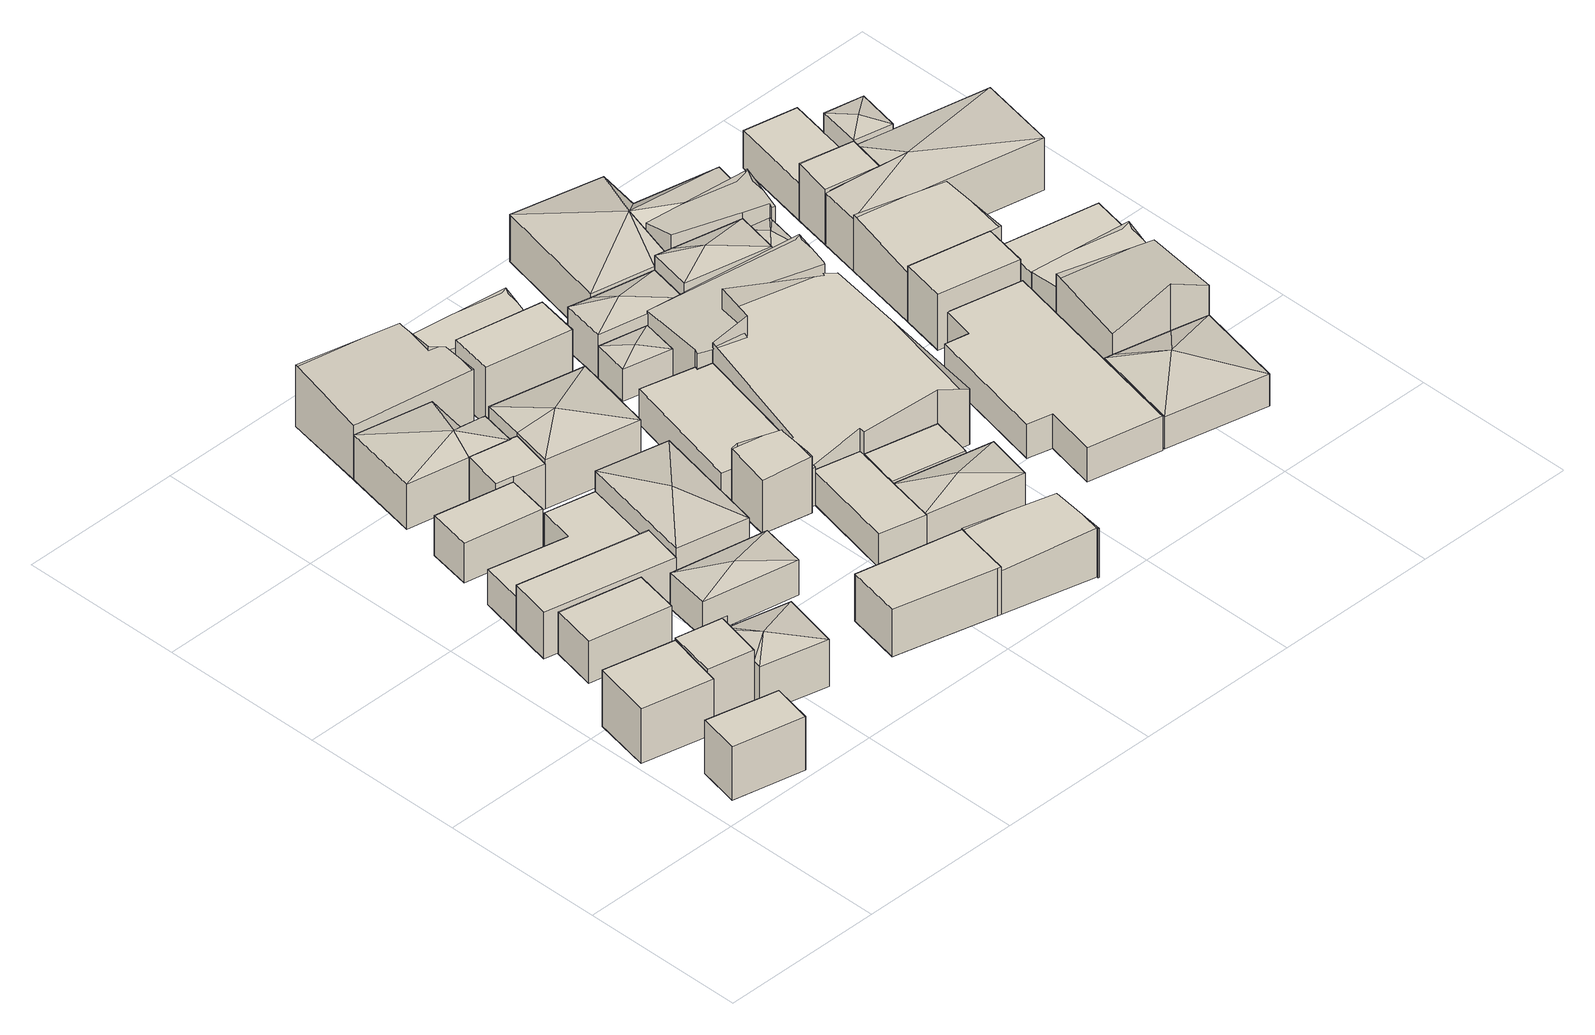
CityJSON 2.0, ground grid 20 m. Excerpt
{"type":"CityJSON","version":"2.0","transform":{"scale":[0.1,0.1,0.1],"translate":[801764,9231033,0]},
"CityObjects":{
"building1":{"type":"Building","attributes":{"Building Type":"Residential","Roof Shape":"flat","Roof Material":"Concrete Glazed Tile","Roof Material Code":1,"Roof Direction":"northwest","Building Height":6.96,"Roof Slope":8.8,"Footprint Area":45.42,"Solar PV Capacity Low":5.69,"Solar PV Capacity High":7.47,"Solar Annual Energy Low":8201,"Solar Annual Energy High":10808,"Suitable PV Area":33.95},"geometry":[{"type":"MultiSurface","lod":"2.2","boundaries":[[[0,1,2,3]],[[3,2,4,5]],[[2,1,6,4]],[[1,0,7,6]],[[0,3,5,7]],[[5,4,6,7]]]}]},
"building2":{"type":"Building","attributes":{"Building Type":"Residential","Roof Shape":"shed","Roof Material":"Concrete Glazed Tile","Roof Material Code":1,"Roof Direction":"northwest","Building Height":7.16,"Roof Slope":16.8,"Footprint Area":63.4,"Solar PV Capacity Low":7.94,"Solar PV Capacity High":10.43,"Solar Annual Energy Low":11447,"Solar Annual Energy High":15086,"Suitable PV Area":47.39},"geometry":[{"type":"MultiSurface","lod":"2.2","boundaries":[[[8,9,10,11,12]],[[12,11,13,14]],[[11,10,15,13]],[[10,9,16,15]],[[9,8,17,16]],[[8,12,14,17]],[[14,13,15,16,17]]]}]},
"building3":{"type":"Building","attributes":{"Building Type":"Residential","Roof Shape":"flat","Roof Material":"Concrete Glazed Tile","Roof Material Code":1,"Roof Direction":"northwest","Building Height":7.67,"Roof Slope":12.8,"Footprint Area":34.46,"Solar PV Capacity Low":4.31,"Solar PV Capacity High":5.67,"Solar Annual Energy Low":6222,"Solar Annual Energy High":8199,"Suitable PV Area":25.76},"geometry":[{"type":"MultiSurface","lod":"2.2","boundaries":[[[9,8,18,19,20]],[[20,19,21,22]],[[19,18,23,21]],[[18,8,24,23]],[[8,9,25,24]],[[9,20,22,25]],[[22,21,23,24,25]]]}]},
"building4":{"type":"Building","attributes":{"Building Type":"Residential","Roof Shape":"flat","Roof Material":"Concrete Glazed Tile","Roof Material Code":1,"Roof Direction":"northwest","Building Height":5.49,"Roof Slope":13.4,"Footprint Area":56.86,"Solar PV Capacity Low":7.12,"Solar PV Capacity High":9.35,"Solar Annual Energy Low":10267,"Solar Annual Energy High":13530,"Suitable PV Area":42.51},"geometry":[{"type":"MultiSurface","lod":"2.2","boundaries":[[[26,27,28,29]],[[29,28,30,31]],[[28,27,32,30]],[[27,26,33,32]],[[26,29,31,33]],[[31,30,32,33]]]}]},
"building5":{"type":"Building","attributes":{"Building Type":"Residential","Roof Shape":"hip","Roof Material":"Concrete Glazed Tile","Roof Material Code":1,"Roof Direction":"northwest","Building Height":6.15,"Roof Slope":27.5,"Footprint Area":59.02,"Solar PV Capacity Low":7.39,"Solar PV Capacity High":9.71,"Solar Annual Energy Low":10656,"Solar Annual Energy High":14043,"Suitable PV Area":44.12},"geometry":[{"type":"MultiSurface","lod":"2.2","boundaries":[[[20,19,18,34,35,36]],[[36,35,37,38]],[[35,34,39,37]],[[34,18,40,39]],[[18,19,41,40]],[[19,20,42,41]],[[20,36,38,42]],[[38,37,43]],[[37,39,43]],[[39,40,43]],[[40,41,43]],[[41,42,43]],[[42,38,43]]]}]},
"building6":{"type":"Building","attributes":{"Building Type":"Residential","Roof Shape":"shed","Roof Material":"Concrete Glazed Tile","Roof Material Code":1,"Roof Direction":"northwest","Building Height":6.06,"Roof Slope":10.2,"Footprint Area":81.77,"Solar PV Capacity Low":10.24,"Solar PV Capacity High":13.45,"Solar Annual Energy Low":14762,"Solar Annual Energy High":19456,"Suitable PV Area":61.12},"geometry":[{"type":"MultiSurface","lod":"2.2","boundaries":[[[44,45,46,47]],[[47,46,48,49]],[[46,45,50,48]],[[45,44,51,50]],[[44,47,49,51]],[[49,48,50,51]]]}]},
"building7":{"type":"Building","attributes":{"Building Type":"Residential","Roof Shape":"flat","Roof Material":"Concrete Glazed Tile","Roof Material Code":1,"Roof Direction":"northwest","Building Height":4.63,"Roof Slope":13.7,"Footprint Area":113.47,"Solar PV Capacity Low":14.21,"Solar PV Capacity High":18.66,"Solar Annual Energy Low":20487,"Solar Annual Energy High":27000,"Suitable PV Area":84.82},"geometry":[{"type":"MultiSurface","lod":"2.2","boundaries":[[[52,53,44,47,54,55]],[[55,54,56,57]],[[54,47,58,56]],[[47,44,59,58]],[[44,53,60,59]],[[53,52,61,60]],[[52,55,57,61]],[[57,56,58,59,60,61]]]}]},
"building8":{"type":"Building","attributes":{"Building Type":"Residential","Roof Shape":"flat","Roof Material":"Concrete Glazed Tile","Roof Material Code":1,"Roof Direction":"northwest","Building Height":5.16,"Roof Slope":12.6,"Footprint Area":52.18,"Solar PV Capacity Low":6.53,"Solar PV Capacity High":8.58,"Solar Annual Energy Low":9421,"Solar Annual Energy High":12417,"Suitable PV Area":39.01},"geometry":[{"type":"MultiSurface","lod":"2.2","boundaries":[[[62,63,64,65,66,67]],[[67,66,68,69]],[[66,65,70,68]],[[65,64,71,70]],[[64,63,72,71]],[[63,62,73,72]],[[62,67,69,73]],[[69,68,70,71,72,73]]]}]},
"building9":{"type":"Building","attributes":{"Building Type":"Residential","Roof Shape":"hip","Roof Material":"Clay Tile Shingle","Roof Material Code":3,"Roof Direction":"northwest","Building Height":4.59,"Roof Slope":29.2,"Footprint Area":68.06,"Solar PV Capacity Low":8.52,"Solar PV Capacity High":11.19,"Solar Annual Energy Low":12288,"Solar Annual Energy High":16195,"Suitable PV Area":50.88},"geometry":[{"type":"MultiSurface","lod":"2.2","boundaries":[[[74,75,76,77]],[[77,76,78,79]],[[76,75,80,78]],[[75,74,81,80]],[[74,77,79,81]],[[79,78,82]],[[78,80,82]],[[80,81,82]],[[81,79,82]]]}]},
"building10":{"type":"Building","attributes":{"Building Type":"Residential","Roof Shape":"hip","Roof Material":"Concrete Glazed Tile","Roof Material Code":1,"Roof Direction":"northwest","Building Height":5.87,"Roof Slope":20.8,"Footprint Area":105.74,"Solar PV Capacity Low":13.24,"Solar PV Capacity High":17.39,"Solar Annual Energy Low":19091,"Solar Annual Energy High":25161,"Suitable PV Area":79.04},"geometry":[{"type":"MultiSurface","lod":"2.2","boundaries":[[[83,84,85,86,87,88,89,90]],[[90,89,91,92]],[[89,88,93,91]],[[88,87,94,93]],[[87,86,95,94]],[[86,85,96,95]],[[85,84,97,96]],[[84,83,98,97]],[[83,90,92,98]],[[92,91,99]],[[91,93,99]],[[93,94,99]],[[94,95,99]],[[95,96,99]],[[96,97,99]],[[97,98,99]],[[98,92,99]]]}]},
"building11":{"type":"Building","attributes":{"Building Type":"Residential","Roof Shape":"shed","Roof Material":"Concrete Glazed Tile","Roof Material Code":1,"Roof Direction":"northwest","Building Height":5.91,"Roof Slope":10.2,"Footprint Area":29.85,"Solar PV Capacity Low":3.74,"Solar PV Capacity High":4.91,"Solar Annual Energy Low":5389,"Solar Annual Energy High":7102,"Suitable PV Area":22.31},"geometry":[{"type":"MultiSurface","lod":"2.2","boundaries":[[[88,89,87,62,67,66,100,101]],[[101,100,102,103]],[[100,66,104,102]],[[66,67,105,104]],[[67,62,106,105]],[[62,87,107,106]],[[87,89,108,107]],[[89,88,109,108]],[[88,101,103,109]],[[103,102,104,105,106,107,108,109]]]}]},
"building12":{"type":"Building","attributes":{"Building Type":"Residential","Roof Shape":"hip","Roof Material":"Concrete Glazed Tile","Roof Material Code":1,"Roof Direction":"northwest","Building Height":7.27,"Roof Slope":28.1,"Footprint Area":132.68,"Solar PV Capacity Low":16.61,"Solar PV Capacity High":21.82,"Solar Annual Energy Low":23955,"Solar Annual Energy High":31571,"Suitable PV Area":99.18},"geometry":[{"type":"MultiSurface","lod":"2.2","boundaries":[[[54,46,110,111]],[[111,110,112,113]],[[110,46,114,112]],[[46,54,115,114]],[[54,111,113,115]],[[113,112,116]],[[112,114,116]],[[114,115,116]],[[115,113,116]]]}]},
"building13":{"type":"Building","attributes":{"Building Type":"Residential","Roof Shape":"flat","Roof Material":"Concrete Glazed Tile","Roof Material Code":1,"Roof Direction":"northwest","Building Height":6.22,"Roof Slope":7,"Footprint Area":91.55,"Solar PV Capacity Low":11.46,"Solar PV Capacity High":15.05,"Solar Annual Energy Low":16528,"Solar Annual Energy High":21782,"Suitable PV Area":68.43},"geometry":[{"type":"MultiSurface","lod":"2.2","boundaries":[[[117,118,119,120,121]],[[121,120,122,123]],[[120,119,124,122]],[[119,118,125,124]],[[118,117,126,125]],[[117,121,123,126]],[[123,122,124,125,126]]]}]},
"building14":{"type":"Building","attributes":{"Building Type":"Residential","Roof Shape":"gable","Roof Material":"Concrete Glazed Tile","Roof Material Code":1,"Roof Direction":"northwest","Building Height":7.08,"Roof Slope":33.6,"Footprint Area":143.39,"Solar PV Capacity Low":17.95,"Solar PV Capacity High":23.58,"Solar Annual Energy Low":25889,"Solar Annual Energy High":34119,"Suitable PV Area":107.19},"geometry":[{"type":"MultiSurface","lod":"2.2","boundaries":[[[127,128,129,130,131,132,85]],[[85,132,133,134]],[[132,131,135,133]],[[131,130,136,135]],[[130,129,137,136]],[[129,128,138,137]],[[128,127,139,138]],[[127,85,134,139]],[[134,133,135,136,137,138,139]]]}]},
"building15":{"type":"Building","attributes":{"Building Type":"Residential","Roof Shape":"hip","Roof Material":"Concrete Glazed Tile","Roof Material Code":1,"Roof Direction":"northwest","Building Height":6.44,"Roof Slope":28.4,"Footprint Area":120.77,"Solar PV Capacity Low":15.12,"Solar PV Capacity High":19.86,"Solar Annual Energy Low":21804,"Solar Annual Energy High":28736,"Suitable PV Area":90.27},"geometry":[{"type":"MultiSurface","lod":"2.2","boundaries":[[[140,101,100,141,142]],[[142,141,143,144]],[[141,100,145,143]],[[100,101,146,145]],[[101,140,147,146]],[[140,142,144,147]],[[144,143,148]],[[143,145,148]],[[145,146,148]],[[146,147,148]],[[147,144,148]]]}]},
"building16":{"type":"Building","attributes":{"Building Type":"Residential","Roof Shape":"gable","Roof Material":"Concrete Glazed Tile","Roof Material Code":1,"Roof Direction":"northwest","Building Height":7,"Roof Slope":25.2,"Footprint Area":34.15,"Solar PV Capacity Low":4.28,"Solar PV Capacity High":5.62,"Solar Annual Energy Low":6166,"Solar Annual Energy High":8126,"Suitable PV Area":25.53},"geometry":[{"type":"MultiSurface","lod":"2.2","boundaries":[[[149,150,151,152,153,154,155]],[[155,154,156,157]],[[154,153,158,156]],[[153,152,159,158]],[[152,151,160,159]],[[151,150,161,160]],[[150,149,162,161]],[[149,155,157,162]],[[157,156,158,159,160,161,162]]]}]},
"building17":{"type":"Building","attributes":{"Building Type":"Residential","Roof Shape":"flat","Roof Material":"Concrete Glazed Tile","Roof Material Code":1,"Roof Direction":"northwest","Building Height":4.43,"Roof Slope":9.8,"Footprint Area":69.49,"Solar PV Capacity Low":8.7,"Solar PV Capacity High":11.43,"Solar Annual Energy Low":12546,"Solar Annual Energy High":16535,"Suitable PV Area":51.94},"geometry":[{"type":"MultiSurface","lod":"2.2","boundaries":[[[163,164,165,166,167,168,169,170,171]],[[171,170,172,173]],[[170,169,174,172]],[[169,168,175,174]],[[168,167,176,175]],[[167,166,177,176]],[[166,165,178,177]],[[165,164,179,178]],[[164,163,180,179]],[[163,171,173,180]],[[173,172,174,175,176,177,178,179,180]]]}]},
"building18":{"type":"Building","attributes":{"Building Type":"Residential","Roof Shape":"gable","Roof Material":"Clay Tile Shingle","Roof Material Code":3,"Roof Direction":"northwest","Building Height":5.69,"Roof Slope":29.8,"Footprint Area":85.54,"Solar PV Capacity Low":10.71,"Solar PV Capacity High":14.07,"Solar Annual Energy Low":15445,"Solar Annual Energy High":20355,"Suitable PV Area":63.94},"geometry":[{"type":"MultiSurface","lod":"2.2","boundaries":[[[120,119,181,182,183,184]],[[184,183,185,186]],[[183,182,187,185]],[[182,181,188,187]],[[181,119,189,188]],[[119,120,190,189]],[[120,184,186,190]],[[186,185,187,188,189,190]]]}]},
"building19":{"type":"Building","attributes":{"Building Type":"Residential","Roof Shape":"flat","Roof Material":"Concrete Glazed Tile","Roof Material Code":1,"Roof Direction":"northwest","Building Height":7.57,"Roof Slope":7.7,"Footprint Area":57.68,"Solar PV Capacity Low":7.22,"Solar PV Capacity High":9.49,"Solar Annual Energy Low":10415,"Solar Annual Energy High":13725,"Suitable PV Area":43.12},"geometry":[{"type":"MultiSurface","lod":"2.2","boundaries":[[[191,192,193,194]],[[194,193,195,196]],[[193,192,197,195]],[[192,191,198,197]],[[191,194,196,198]],[[196,195,197,198]]]}]},
"building20":{"type":"Building","attributes":{"Building Type":"Residential","Roof Shape":"gable","Roof Material":"Concrete Glazed Tile","Roof Material Code":1,"Roof Direction":"northwest","Building Height":5.76,"Roof Slope":25.2,"Footprint Area":59.57,"Solar PV Capacity Low":7.46,"Solar PV Capacity High":9.8,"Solar Annual Energy Low":10756,"Solar Annual Energy High":14175,"Suitable PV Area":44.53},"geometry":[{"type":"MultiSurface","lod":"2.2","boundaries":[[[130,129,128,191,199,200]],[[200,199,201,202]],[[199,191,203,201]],[[191,128,204,203]],[[128,129,205,204]],[[129,130,206,205]],[[130,200,202,206]],[[202,201,203,204,205,206]]]}]},
"building21":{"type":"Building","attributes":{"Building Type":"Residential","Roof Shape":"flat","Roof Material":"Concrete Glazed Tile","Roof Material Code":1,"Roof Direction":"northwest","Building Height":4.6,"Roof Slope":14.2,"Footprint Area":135.29,"Solar PV Capacity Low":16.94,"Solar PV Capacity High":22.25,"Solar Annual Energy Low":24425,"Solar Annual Energy High":32191,"Suitable PV Area":101.13},"geometry":[{"type":"MultiSurface","lod":"2.2","boundaries":[[[207,208,209,210,211,149,155,154,212,213]],[[213,212,214,215]],[[212,154,216,214]],[[154,155,217,216]],[[155,149,218,217]],[[149,211,219,218]],[[211,210,220,219]],[[210,209,221,220]],[[209,208,222,221]],[[208,207,223,222]],[[207,213,215,223]],[[215,214,216,217,218,219,220,221,222,223]]]}]},
"building22":{"type":"Building","attributes":{"Building Type":"Residential","Roof Shape":"hip","Roof Material":"Concrete Glazed Tile","Roof Material Code":1,"Roof Direction":"northwest","Building Height":4.2,"Roof Slope":26.1,"Footprint Area":74.07,"Solar PV Capacity Low":9.27,"Solar PV Capacity High":12.18,"Solar Annual Energy Low":13373,"Solar Annual Energy High":17624,"Suitable PV Area":55.37},"geometry":[{"type":"MultiSurface","lod":"2.2","boundaries":[[[224,225,226,227]],[[227,226,228,229]],[[226,225,230,228]],[[225,224,231,230]],[[224,227,229,231]],[[229,228,232]],[[228,230,232]],[[230,231,232]],[[231,229,232]]]}]},
"building23":{"type":"Building","attributes":{"Building Type":"Residential","Roof Shape":"flat","Roof Material":"Concrete Glazed Tile","Roof Material Code":1,"Roof Direction":"northwest","Building Height":4.49,"Roof Slope":12.8,"Footprint Area":46.52,"Solar PV Capacity Low":5.82,"Solar PV Capacity High":7.65,"Solar Annual Energy Low":8398,"Solar Annual Energy High":11068,"Suitable PV Area":34.77},"geometry":[{"type":"MultiSurface","lod":"2.2","boundaries":[[[164,163,233,234,235,236]],[[236,235,237,238]],[[235,234,239,237]],[[234,233,240,239]],[[233,163,241,240]],[[163,164,242,241]],[[164,236,238,242]],[[237,239,240,241,242,238]]]}]},
"building24":{"type":"Building","attributes":{"Building Type":"Residential","Roof Shape":"hip","Roof Material":"Concrete Glazed Tile","Roof Material Code":1,"Roof Direction":"northwest","Building Height":4.19,"Roof Slope":21.7,"Footprint Area":27.86,"Solar PV Capacity Low":3.49,"Solar PV Capacity High":4.58,"Solar Annual Energy Low":5029,"Solar Annual Energy High":6628,"Suitable PV Area":20.82},"geometry":[{"type":"MultiSurface","lod":"2.2","boundaries":[[[243,244,245,246]],[[246,245,247,248]],[[245,244,249,247]],[[244,243,250,249]],[[243,246,248,250]],[[248,247,251]],[[247,249,251]],[[249,250,251]],[[250,248,251]]]}]},
"building25":{"type":"Building","attributes":{"Building Type":"Residential","Roof Shape":"hip","Roof Material":"Clay Tile Shingle","Roof Material Code":3,"Roof Direction":"northwest","Building Height":5.68,"Roof Slope":27.4,"Footprint Area":56.48,"Solar PV Capacity Low":7.07,"Solar PV Capacity High":9.29,"Solar Annual Energy Low":10197,"Solar Annual Energy High":13439,"Suitable PV Area":42.22},"geometry":[{"type":"MultiSurface","lod":"2.2","boundaries":[[[252,253,243,254,255]],[[255,254,256,257]],[[254,243,258,256]],[[243,253,259,258]],[[253,252,260,259]],[[252,255,257,260]],[[257,256,261]],[[256,258,261]],[[258,259,261]],[[259,260,261]],[[260,257,261]]]}]},
"building26":{"type":"Building","attributes":{"Building Type":"Residential","Roof Shape":"gable","Roof Material":"Concrete Glazed Tile","Roof Material Code":1,"Roof Direction":"northwest","Building Height":4.67,"Roof Slope":25.6,"Footprint Area":442.22,"Solar PV Capacity Low":55.37,"Solar PV Capacity High":72.72,"Solar Annual Energy Low":79839,"Solar Annual Energy High":105222,"Suitable PV Area":330.56},"geometry":[{"type":"MultiSurface","lod":"2.2","boundaries":[[[164,236,262,263,264,265,266,267,207,213,212,154,153,169,168,167,166]],[[166,167,268,269]],[[167,168,270,268]],[[168,169,271,270]],[[169,153,272,271]],[[153,154,273,272]],[[154,212,274,273]],[[212,213,275,274]],[[213,207,276,275]],[[207,267,277,276]],[[267,266,278,277]],[[266,265,279,278]],[[265,264,280,279]],[[264,263,281,280]],[[263,262,282,281]],[[262,236,283,282]],[[236,164,284,283]],[[164,166,269,284]],[[269,268,270,271,272,273,274,275,276,277,278,279,280,281,282,283,284]]]}]},
"building27":{"type":"Building","attributes":{"Building Type":"Residential","Roof Shape":"gable","Roof Material":"Concrete Glazed Tile","Roof Material Code":1,"Roof Direction":"northwest","Building Height":6.09,"Roof Slope":25,"Footprint Area":112.68,"Solar PV Capacity Low":14.11,"Solar PV Capacity High":18.53,"Solar Annual Energy Low":20344,"Solar Annual Energy High":26812,"Suitable PV Area":84.23},"geometry":[{"type":"MultiSurface","lod":"2.2","boundaries":[[[266,265,264,285,246,209,208,207,267]],[[267,207,286,287]],[[207,208,288,286]],[[208,209,289,288]],[[209,246,290,289]],[[246,285,291,290]],[[285,264,292,291]],[[264,265,293,292]],[[265,266,294,293]],[[266,267,287,294]],[[287,286,288,289,290,291,292,293,294]]]}]},
"building28":{"type":"Building","attributes":{"Building Type":"Residential","Roof Shape":"hip","Roof Material":"Concrete Glazed Tile","Roof Material Code":1,"Roof Direction":"northwest","Building Height":7.57,"Roof Slope":28.9,"Footprint Area":57.63,"Solar PV Capacity Low":7.22,"Solar PV Capacity High":9.48,"Solar Annual Energy Low":10405,"Solar Annual Energy High":13712,"Suitable PV Area":43.08},"geometry":[{"type":"MultiSurface","lod":"2.2","boundaries":[[[295,255,254,296,297]],[[297,296,298,299]],[[296,254,300,298]],[[254,255,301,300]],[[255,295,302,301]],[[295,297,299,302]],[[299,298,303]],[[298,300,303]],[[300,301,303]],[[301,302,303]],[[302,299,303]]]}]},
"building29":{"type":"Building","attributes":{"Building Type":"Residential","Roof Shape":"hip","Roof Material":"Concrete Glazed Tile","Roof Material Code":1,"Roof Direction":"northwest","Building Height":6.24,"Roof Slope":23.9,"Footprint Area":213.76,"Solar PV Capacity Low":26.76,"Solar PV Capacity High":35.15,"Solar Annual Energy Low":38593,"Solar Annual Energy High":50862,"Suitable PV Area":159.79},"geometry":[{"type":"MultiSurface","lod":"2.2","boundaries":[[[252,255,295,304,305,306,307,308,309]],[[309,308,310,311]],[[308,307,312,310]],[[307,306,313,312]],[[306,305,314,313]],[[305,304,315,314]],[[304,295,316,315]],[[295,255,317,316]],[[255,252,318,317]],[[252,309,311,318]],[[311,310,319]],[[310,312,319]],[[312,313,319]],[[313,314,319]],[[314,315,319]],[[315,316,319]],[[316,317,319]],[[317,318,319]],[[318,311,319]]]}]},
"building30":{"type":"Building","attributes":{"Building Type":"Residential","Roof Shape":"flat","Roof Material":"Concrete Glazed Tile","Roof Material Code":1,"Roof Direction":"northwest","Building Height":4.53,"Roof Slope":7.7,"Footprint Area":284.89,"Solar PV Capacity Low":35.67,"Solar PV Capacity High":46.85,"Solar Annual Energy Low":51434,"Solar Annual Energy High":67786,"Suitable PV Area":212.95},"geometry":[{"type":"MultiSurface","lod":"2.2","boundaries":[[[320,321,322,323,324,325,326,327]],[[327,326,328,329]],[[326,325,330,328]],[[325,324,331,330]],[[324,323,332,331]],[[323,322,333,332]],[[322,321,334,333]],[[321,320,335,334]],[[320,327,329,335]],[[329,328,330,331,332,333,334,335]]]}]},
"building31":{"type":"Building","attributes":{"Building Type":"Residential","Roof Shape":"gable","Roof Material":"Concrete Glazed Tile","Roof Material Code":1,"Roof Direction":"northwest","Building Height":7.73,"Roof Slope":32.1,"Footprint Area":58.8,"Solar PV Capacity Low":7.36,"Solar PV Capacity High":9.67,"Solar Annual Energy Low":10615,"Solar Annual Energy High":13990,"Suitable PV Area":43.95},"geometry":[{"type":"MultiSurface","lod":"2.2","boundaries":[[[305,304,295,297,336,337,338,339]],[[339,338,340,341]],[[338,337,342,340]],[[337,336,343,342]],[[336,297,344,343]],[[297,295,345,344]],[[295,304,346,345]],[[304,305,347,346]],[[305,339,341,347]],[[341,340,342,343,344,345,346,347]]]}]},
"building32":{"type":"Building","attributes":{"Building Type":"Residential","Roof Shape":"hip","Roof Material":"Concrete Glazed Tile","Roof Material Code":1,"Roof Direction":"northwest","Building Height":6.21,"Roof Slope":24.8,"Footprint Area":17.85,"Solar PV Capacity Low":2.23,"Solar PV Capacity High":2.93,"Solar Annual Energy Low":3222,"Solar Annual Energy High":4246,"Suitable PV Area":13.34},"geometry":[{"type":"MultiSurface","lod":"2.2","boundaries":[[[297,296,285,337,336]],[[336,337,348,349]],[[337,285,350,348]],[[285,296,351,350]],[[296,297,352,351]],[[297,336,349,352]],[[349,348,353]],[[348,350,353]],[[350,351,353]],[[351,352,353]],[[352,349,353]]]}]},
"building33":{"type":"Building","attributes":{"Building Type":"Residential","Roof Shape":"hip","Roof Material":"Concrete Glazed Tile","Roof Material Code":1,"Roof Direction":"northwest","Building Height":4.21,"Roof Slope":22.2,"Footprint Area":142.96,"Solar PV Capacity Low":17.9,"Solar PV Capacity High":23.51,"Solar Annual Energy Low":25810,"Solar Annual Energy High":34016,"Suitable PV Area":106.86},"geometry":[{"type":"MultiSurface","lod":"2.2","boundaries":[[[354,355,356,357,358,359]],[[359,358,360,361]],[[358,357,362,360]],[[357,356,363,362]],[[356,355,364,363]],[[355,354,365,364]],[[354,359,361,365]],[[361,360,366]],[[360,362,366]],[[362,363,366]],[[363,364,366]],[[364,365,366]],[[365,361,366]]]}]},
"building34":{"type":"Building","attributes":{"Building Type":"Residential","Roof Shape":"flat","Roof Material":"Concrete Glazed Tile","Roof Material Code":1,"Roof Direction":"northwest","Building Height":7.3,"Roof Slope":14.8,"Footprint Area":55.69,"Solar PV Capacity Low":6.97,"Solar PV Capacity High":9.16,"Solar Annual Energy Low":10054,"Solar Annual Energy High":13251,"Suitable PV Area":41.63},"geometry":[{"type":"MultiSurface","lod":"2.2","boundaries":[[[367,368,369,370]],[[370,369,371,372]],[[369,368,373,371]],[[368,367,374,373]],[[367,370,372,374]],[[372,371,373,374]]]}]},
"building35":{"type":"Building","attributes":{"Building Type":"Residential","Roof Shape":"gable","Roof Material":"Concrete Glazed Tile","Roof Material Code":1,"Roof Direction":"northwest","Building Height":6.49,"Roof Slope":29.1,"Footprint Area":112.4,"Solar PV Capacity Low":14.07,"Solar PV Capacity High":18.48,"Solar Annual Energy Low":20293,"Solar Annual Energy High":26744,"Suitable PV Area":84.02},"geometry":[{"type":"MultiSurface","lod":"2.2","boundaries":[[[375,367,376,377]],[[377,376,378,379]],[[376,367,380,378]],[[367,375,381,380]],[[375,377,379,381]],[[379,378,380,381]]]}]},
"building36":{"type":"Building","attributes":{"Building Type":"Residential","Roof Shape":"gable","Roof Material":"Concrete Glazed Tile","Roof Material Code":1,"Roof Direction":"northwest","Building Height":6.91,"Roof Slope":31.5,"Footprint Area":121.43,"Solar PV Capacity Low":15.2,"Solar PV Capacity High":19.97,"Solar Annual Energy Low":21924,"Solar Annual Energy High":28894,"Suitable PV Area":90.77},"geometry":[{"type":"MultiSurface","lod":"2.2","boundaries":[[[382,355,354,359,383]],[[383,359,384,385]],[[359,354,386,384]],[[354,355,387,386]],[[355,382,388,387]],[[382,383,385,388]],[[385,384,386,387,388]]]}]},
"building37":{"type":"Building","attributes":{"Building Type":"Residential","Roof Shape":"shed","Roof Material":"Concrete Glazed Tile","Roof Material Code":1,"Roof Direction":"northwest","Building Height":7.3,"Roof Slope":16.6,"Footprint Area":30.37,"Solar PV Capacity Low":3.8,"Solar PV Capacity High":4.99,"Solar Annual Energy Low":5483,"Solar Annual Energy High":7226,"Suitable PV Area":22.7},"geometry":[{"type":"MultiSurface","lod":"2.2","boundaries":[[[389,390,391,392]],[[392,391,393,394]],[[391,390,395,393]],[[390,389,396,395]],[[389,392,394,396]],[[394,393,395,396]]]}]},
"building38":{"type":"Building","attributes":{"Building Type":"Residential","Roof Shape":"gable","Roof Material":"Concrete Glazed Tile","Roof Material Code":1,"Roof Direction":"northwest","Building Height":5.08,"Roof Slope":28.1,"Footprint Area":54.09,"Solar PV Capacity Low":6.77,"Solar PV Capacity High":8.89,"Solar Annual Energy Low":9765,"Solar Annual Energy High":12870,"Suitable PV Area":40.43},"geometry":[{"type":"MultiSurface","lod":"2.2","boundaries":[[[397,382,383,398]],[[398,383,399,400]],[[383,382,401,399]],[[382,397,402,401]],[[397,398,400,402]],[[400,399,401,402]]]}]},
"building39":{"type":"Building","attributes":{"Building Type":"Residential","Roof Shape":"flat","Roof Material":"Concrete Glazed Tile","Roof Material Code":1,"Roof Direction":"northwest","Building Height":4.93,"Roof Slope":14.5,"Footprint Area":65.56,"Solar PV Capacity Low":8.21,"Solar PV Capacity High":10.78,"Solar Annual Energy Low":11837,"Solar Annual Energy High":15601,"Suitable PV Area":49.01},"geometry":[{"type":"MultiSurface","lod":"2.2","boundaries":[[[403,376,397,398,404,405]],[[405,404,406,407]],[[404,398,408,406]],[[398,397,409,408]],[[397,376,410,409]],[[376,403,411,410]],[[403,405,407,411]],[[407,406,408,409,410,411]]]}]},
"building40":{"type":"Building","attributes":{"Building Type":"Residential","Roof Shape":"flat","Roof Material":"Clay Tile Shingle","Roof Material Code":3,"Roof Direction":"northwest","Building Height":4.93,"Roof Slope":12.4,"Footprint Area":67.12,"Solar PV Capacity Low":8.4,"Solar PV Capacity High":11.04,"Solar Annual Energy Low":12118,"Solar Annual Energy High":15971,"Suitable PV Area":50.17},"geometry":[{"type":"MultiSurface","lod":"2.2","boundaries":[[[412,389,392,413]],[[413,392,414,415]],[[392,389,416,414]],[[389,412,417,416]],[[412,413,415,417]],[[415,414,416,417]]]}]},
"building41":{"type":"Building","attributes":{"Building Type":"Residential","Roof Shape":"hip","Roof Material":"Concrete Glazed Tile","Roof Material Code":1,"Roof Direction":"northwest","Building Height":6.76,"Roof Slope":20.1,"Footprint Area":197.02,"Solar PV Capacity Low":24.67,"Solar PV Capacity High":32.4,"Solar Annual Energy Low":35570,"Solar Annual Energy High":46879,"Suitable PV Area":147.27},"geometry":[{"type":"MultiSurface","lod":"2.2","boundaries":[[[392,391,390,375,418,419]],[[419,418,420,421]],[[418,375,422,420]],[[375,390,423,422]],[[390,391,424,423]],[[391,392,425,424]],[[392,419,421,425]],[[421,420,426]],[[420,422,426]],[[422,423,426]],[[423,424,426]],[[424,425,426]],[[425,421,426]]]}]},
"building42":{"type":"Building","attributes":{"Building Type":"Residential","Roof Shape":"hip","Roof Material":"Concrete Glazed Tile","Roof Material Code":1,"Roof Direction":"northwest","Building Height":7.49,"Roof Slope":24.4,"Footprint Area":25.91,"Solar PV Capacity Low":3.24,"Solar PV Capacity High":4.26,"Solar Annual Energy Low":4677,"Solar Annual Energy High":6164,"Suitable PV Area":19.37},"geometry":[{"type":"MultiSurface","lod":"2.2","boundaries":[[[427,392,428,429]],[[429,428,430,431]],[[428,392,432,430]],[[392,427,433,432]],[[427,429,431,433]],[[431,430,434]],[[430,432,434]],[[432,433,434]],[[433,431,434]]]}]}
},
"vertices":[
[42,79,0],[31,29,0],[118,10,0],[129,59,0],[118,10,70],[129,59,70],[31,29,70],[42,79,70],
[96,128,0],[109,187,0],[23,206,0],[8,136,0],[94,117,0],[8,136,72],[94,117,72],[23,206,74],[109,187,74],[96,128,72],
[151,116,0],[165,175,0],[171,174,0],[165,175,77],[171,174,77],[151,116,77],[96,128,77],[109,187,77],
[74,319,0],[62,264,0],[162,244,0],[173,299,0],[162,244,55],[173,299,55],[62,264,55],[74,319,55],
[149,106,0],[230,87,0],[246,157,0],[230,87,62],[246,157,62],[149,106,62],[151,116,62],[165,175,62],[171,174,62],[185,136,70],
[69,374,0],[58,324,0],[215,290,0],[226,340,0],[215,290,61],[226,340,62],[58,324,61],[69,374,62],
[175,405,0],[80,426,0],[246,436,0],[185,449,0],[246,436,46],[185,449,46],[226,340,46],[69,374,46],[80,426,46],[175,405,46],
[172,505,0],[98,520,0],[88,467,0],[183,449,0],[193,500,0],[193,501,0],[193,500,52],[193,501,52],[183,449,52],[88,467,52],[98,520,52],[172,505,52],
[206,290,0],[196,234,0],[313,212,0],[324,268,0],[313,212,46],[324,268,46],[196,234,46],[206,290,46],[260,251,53],
[212,595,0],[221,644,0],[127,663,0],[108,569,0],[183,554,0],[233,545,0],[233,544,0],[242,589,0],[233,544,59],[242,589,59],[233,545,59],[183,554,59],[108,569,59],[127,663,59],[221,644,59],[212,595,59],[195,588,68],
[230,492,0],[241,543,0],[230,492,59],[241,543,60],[193,500,59],[193,501,59],[172,505,59],[183,554,60],[233,544,60],[233,545,60],
[302,272,0],[333,417,0],[302,272,73],[333,417,73],[215,290,73],[246,436,73],[274,354,84],
[309,75,0],[431,45,0],[435,44,0],[450,115,0],[323,142,0],[450,115,62],[323,142,62],[435,44,62],[431,45,62],[309,75,62],
[272,635,0],[282,685,0],[262,690,0],[271,736,0],[272,741,0],[146,765,0],[146,765,81],[127,663,71],[272,741,76],[271,736,76],[262,690,81],[282,685,71],[272,635,76],
[251,593,0],[344,468,0],[366,569,0],[344,468,64],[366,569,64],[230,492,64],[241,543,64],[251,593,64],[286,533,76],
[375,361,0],[368,362,0],[357,307,0],[416,295,0],[418,304,0],[427,348,0],[428,350,0],[427,348,70],[428,350,70],[418,304,74],[416,295,74],[357,307,70],[368,362,74],[375,361,77],
[473,249,0],[481,285,0],[482,288,0],[482,292,0],[428,304,0],[427,304,0],[427,301,0],[401,185,0],[457,172,0],[401,185,44],[457,172,44],[427,301,44],[427,304,44],[428,304,44],[482,292,44],[482,288,44],[481,285,44],[473,249,44],
[546,17,0],[546,15,0],[547,15,0],[563,91,0],[547,15,64],[563,91,57],[546,15,64],[546,17,64],[435,44,57],[450,115,63],
[293,682,0],[283,629,0],[388,609,0],[398,662,0],[388,609,76],[398,662,76],[283,629,76],[293,682,76],
[385,665,0],[395,711,0],[385,665,58],[395,711,68],[293,682,65],[282,685,66],[262,690,68],[271,736,58],
[476,496,0],[458,500,0],[459,504,0],[394,520,0],[356,365,0],[438,345,0],[440,345,0],[438,345,46],[440,345,46],[427,348,46],[428,350,46],[375,361,46],[356,365,46],[394,520,46],[459,504,46],[458,500,46],[476,496,46],
[468,234,0],[456,175,0],[577,150,0],[590,208,0],[577,150,42],[590,208,42],[456,175,42],[468,234,42],[523,192,50],
[470,234,0],[557,215,0],[560,227,0],[568,266,0],[560,227,45],[568,266,45],[557,215,45],[470,234,45],[473,249,45],[481,285,45],
[417,601,0],[408,557,0],[467,544,0],[476,589,0],[467,544,42],[476,589,42],[408,557,42],[417,601,42],[442,573,46],
[454,648,0],[427,654,0],[520,580,0],[531,633,0],[520,580,57],[531,633,57],[417,601,57],[427,654,57],[454,648,57],[470,623,64],
[606,258,0],[667,506,0],[650,510,0],[649,507,0],[526,532,0],[517,487,0],[428,304,51],[482,292,74],[427,304,51],[427,301,50],[418,304,47],[427,348,51],[438,345,55],[440,345,56],[476,496,72],[517,487,89],[526,532,93],[649,507,54],[650,510,54],[667,506,47],[606,258,73],[568,266,89],[481,285,74],
[658,552,0],[476,496,64],[517,487,61],[458,500,66],[459,504,68],[476,589,61],[658,552,76],[650,510,70],[649,507,69],[526,532,80],
[551,629,0],[625,559,0],[636,611,0],[625,559,76],[636,611,76],[520,580,76],[531,633,76],[551,629,76],[573,602,83],
[561,675,0],[679,650,0],[690,698,0],[587,719,0],[597,771,0],[487,796,0],[597,771,62],[487,796,62],[587,719,62],[690,698,62],[679,650,62],[561,675,62],[551,629,62],[531,633,62],[454,648,62],[563,701,77],
[702,385,0],[693,345,0],[664,351,0],[631,201,0],[661,194,0],[647,131,0],[737,112,0],[792,366,0],[737,112,45],[792,366,45],[647,131,45],[661,194,45],[631,201,45],[664,351,45],[693,345,45],[702,385,45],
[669,605,0],[668,601,0],[672,600,0],[682,650,0],[672,600,77],[682,650,92],[668,601,78],[669,605,80],[636,611,84],[551,629,94],[561,675,77],[679,650,91],
[668,601,62],[669,605,62],[658,552,62],[625,559,62],[636,611,62],[651,586,66],
[843,205,0],[774,220,0],[765,222,0],[740,112,0],[864,85,0],[888,195,0],[864,85,42],[888,195,42],[740,112,42],[765,222,42],[774,220,42],[843,205,42],[812,173,53],
[702,441,0],[691,387,0],[790,367,0],[801,421,0],[790,367,73],[801,421,73],[691,387,73],[702,441,73],
[721,537,0],[814,418,0],[833,515,0],[814,418,74],[833,515,65],[702,441,65],[721,537,74],
[794,320,0],[911,296,0],[888,195,81],[911,296,69],[843,205,103],[774,220,69],[794,320,79],
[740,633,0],[731,587,0],[796,574,0],[805,620,0],[796,574,73],[805,620,74],[731,587,73],[740,633,75],
[803,364,0],[920,341,0],[911,296,51],[920,341,62],[794,320,62],[803,364,51],
[824,416,0],[930,390,0],[931,395,0],[930,390,49],[931,395,49],[920,341,49],[803,364,49],[814,418,49],[824,416,49],
[760,733,0],[825,720,0],[805,620,49],[825,720,49],[740,633,49],[760,733,49],
[950,491,0],[969,587,0],[950,491,68],[969,587,68],[721,537,68],[731,587,68],[796,574,68],[805,620,68],[829,566,77],
[815,672,0],[852,610,0],[863,663,0],[852,610,75],[863,663,75],[805,620,75],[815,672,75],[834,641,80]
]}
